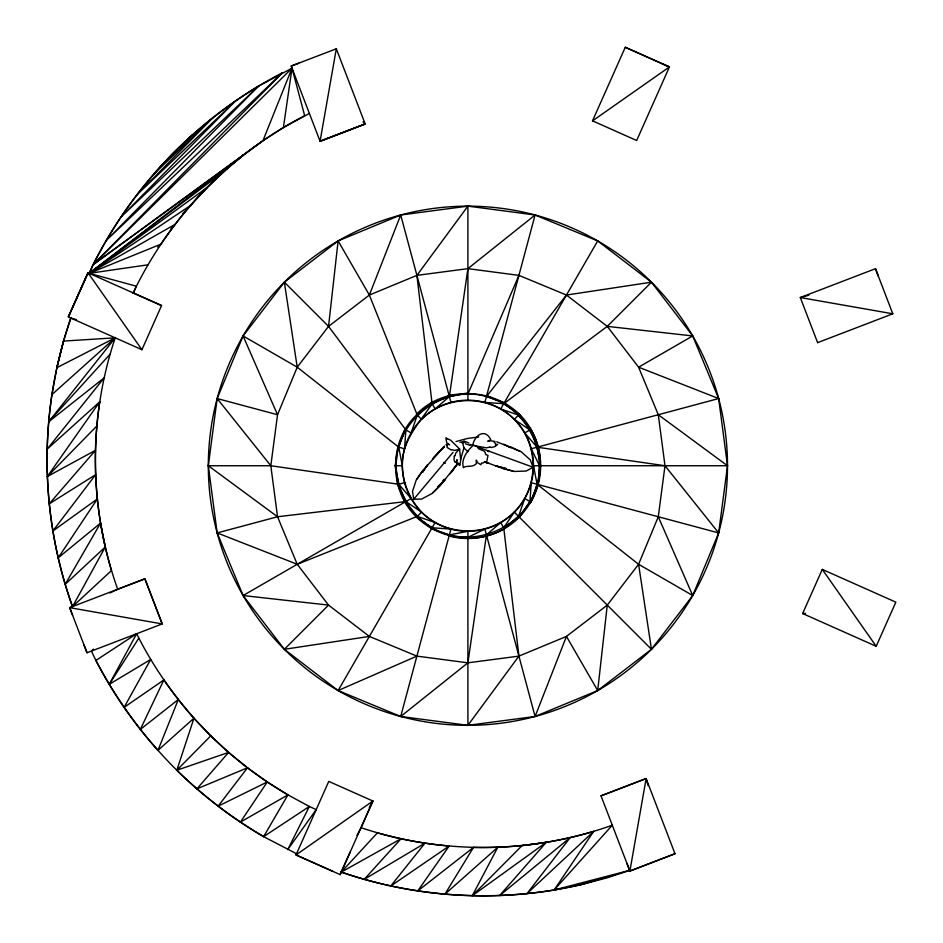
<?xml version="1.0" encoding="UTF-8"?>
<svg xmlns="http://www.w3.org/2000/svg" width="943" height="943" viewBox="0 0 943 943"><rect width="100%" height="100%" fill="white"/><g stroke="black" fill="none" stroke-linecap="round" stroke-linejoin="round"><path stroke-width="1.41" d="M467.905 400.15L467.905 206.14L400.716 214.992L338.113 240.925L284.35 282.181L243.082 335.944L217.161 398.547L208.309 465.736L217.161 532.925L243.094 595.54L284.35 649.303L338.113 690.559L400.716 716.48L467.905 725.332L535.094 716.48L597.709 690.547L651.46 649.303L692.716 595.54L718.66 532.925L727.501 465.736L718.66 398.547L692.716 335.944L651.472 282.181L597.697 240.925L535.094 214.992L467.905 206.14L416.9 275.368L369.361 295.053L328.541 326.372L297.222 367.192L277.537 414.731L270.818 465.736L277.537 516.752L297.222 564.279L328.541 605.1L369.361 636.419L416.9 656.116L467.905 662.823L518.921 656.116L566.448 636.419L607.268 605.1L638.588 564.279L658.285 516.752L664.992 465.736L658.285 414.731L638.588 367.192L607.268 326.372L566.448 295.053L518.921 275.368L467.905 268.649L416.9 275.368L432.094 403.71C419.411 422.994 401.482 440.864 402.331 465.736C402.826 483.04 409.651 499.519 421.533 512.108C446.192 537.086 489.617 537.086 514.277 512.108C539.255 487.448 539.255 444.023 514.277 419.364C489.617 394.386 446.192 394.386 421.533 419.364L416.464 414.295C448.444 381.102 508.607 389.023 530.921 429.36C550.594 462.966 538.135 509.491 504.281 528.752C470.687 548.425 424.161 535.966 404.901 502.112C388.021 472.643 394.127 430.232 422.476 410.229M662.057 63.676L669.412 66.953L636.666 140.519L592.522 120.834L625.28 47.268L669.412 66.929L625.28 47.268M72.34 606.29A435.961 435.961 0 0 1 51.936 394.61L56.886 367.652L63.511 341.071L70.925 317.72A435.772 435.772 0 0 0 51.936 394.587C41.386 465.536 48.282 539.042 72.552 606.573L69.688 607.657L72.599 615.19M99.71 401.836L47.339 476.521L95.455 450.33L49.248 503.845L95.62 474.683L52.867 531.003L97.318 498.977L58.183 557.867L100.536 523.117L105.262 547.011L72.552 606.573L111.474 570.55A387.656 387.656 0 0 1 99.722 401.848L47.162 449.139L104.119 377.884L48.694 421.792L115.223 337.806L56.886 367.664L63.523 341.083L115.223 337.818C87.994 418.786 88.96 508.819 117.686 589.245L109.942 592.97M396.284 465.736C395.447 420.378 442.845 384.013 486.447 396.555C523.53 406.244 547.235 447.312 537.086 484.278C526.159 528.304 470.97 551.172 432.094 527.762C401.553 510.045 386.088 466.773 403.345 435.147M454.337 456.07L454.043 459.559C453.96 459.889 454.939 463.897 456.176 461.775A2.853 0.79 -79.5 0 0 456.341 461.599L457.037 459.654L456.766 462.789L458.734 464.793L459.371 464.18L459.724 465.524L460.738 460.267L459.559 448.821L455.74 453.123L455.056 455.469M538.182 484.572L539.526 465.736L531.251 448.762L538.182 446.911L529.931 429.925L514.277 419.364L519.357 414.295L503.715 403.71L484.879 402.39L535.094 214.992L467.905 268.649L449.587 395.105M397.628 446.911L404.559 448.762L405.879 429.925L328.541 326.372L338.113 240.925L369.361 295.053L417.266 415.097L411.113 432.943L404.901 429.36L398.736 447.206L402.331 465.736L395.152 465.736L398.736 484.278L411.113 498.529L404.901 502.112L401.577 492.505M607.268 605.1L597.709 690.547L566.448 636.419L535.094 716.48L484.879 529.082L467.905 537.357L449.08 536.013A72.752 72.752 0 0 0 504.281 528.752L518.544 516.375L524.697 498.529L530.921 502.112L537.086 484.278L533.49 465.736A65.586 65.586 0 0 0 435.112 408.944L431.529 402.732L417.266 415.097M88.972 273.741L93.204 264.582L262.944 140.731L283.407 127.541L292.012 68.179L258.523 86.119M467.905 662.823L486.447 534.917L500.698 522.528L504.281 528.752M320.066 141.285L336.309 48.753L365.177 123.969L320.066 141.285L365.177 123.957L320.054 141.25L291.198 66.069L336.321 48.788M646.132 778.564L629.889 871.061L674.988 853.71L646.12 778.529L601.021 795.845L646.132 778.564L648.077 785.66M395.152 465.736L396.531 458.604M460.479 459.795L463.944 447.913L462.27 441.619L464.923 442.562M309.351 806.465L316.176 809.624L287.709 849.678L309.351 806.477L287.933 794.878A387.738 387.738 0 0 1 228.607 752.396L176.824 770.242L193.963 718.212C171.414 692.598 151.823 664.308 136.652 633.72L95.891 660.442C117.062 700.908 144.432 738.051 176.824 770.242A435.961 435.961 0 0 0 263.616 836.641L296.868 853.898M369.361 295.053L400.716 214.992A259.596 259.596 0 0 1 718.66 532.925A259.596 259.596 0 0 1 284.35 649.303A259.596 259.596 0 0 1 400.716 214.992L450.931 402.39M157.787 247.243L160.899 244.154A387.656 387.656 0 0 1 304.672 115.694L292.012 68.179L262.932 140.731L93.216 264.582L89.172 273.329L136.405 286.224C161.984 235.444 198.714 190.427 243.329 155.182L89.172 273.329L147.992 264.806M93.522 649.102L91.412 651.083L95.891 660.442A435.961 435.961 0 0 0 157.941 750.416L178.31 699.553L140.33 729.422L163.858 679.95A387.726 387.726 0 0 0 228.607 752.396L247.49 767.802L267.282 781.983L287.933 794.878L263.627 836.641C232.143 818.088 202.945 795.774 176.812 770.242M467.905 394.115L518.921 275.368M90.669 273.977L87.994 272.786L68.356 316.954L141.933 349.712L161.559 305.544M88.017 272.822L68.356 316.954L88.017 272.81L141.922 349.712M350.266 851.871L340.152 874.609L296.019 854.959L328.765 781.393L372.909 801.043L340.128 874.609M360.98 827.801L372.886 801.043L296.019 854.959L332.773 871.332M802.634 613.539L822.284 569.407L895.85 602.153L876.2 646.297L802.634 613.539L805.534 613.41M356.984 835.345L361.039 827.683C441.949 854.877 531.899 853.91 612.278 825.231L554.13 890.015C482.969 901.614 409.003 895.544 340.847 871.945A436.079 436.079 0 0 0 499.649 895.532A435.961 435.961 0 0 0 580.982 884.699L607.469 877.709L629.606 870.354L626.977 863.517M472.266 895.732L522.104 845.565L546.233 842.347L472.266 895.732L497.81 847.262L444.919 894.188L473.457 847.427A387.656 387.656 0 0 0 593.677 831.396L554.13 890.015L580.994 884.711L629.606 870.354L554.119 890.015M163.858 679.95L124.087 707.38L150.668 659.475L109.247 684.347L136.652 633.72M369.255 807.432L372.909 801.043M100.536 523.117L65.173 584.354L105.262 547.011M431.364 529.023L338.113 690.559L416.9 656.116M423.843 522.092L431.529 528.752L435.112 522.528A65.586 65.586 0 0 0 533.49 465.736L727.501 465.736L658.285 414.731M597.697 240.925L500.698 408.944L518.544 415.097L530.921 429.36A72.752 72.752 0 0 1 530.921 502.112L526.159 507.605M109.247 684.347L138.798 638.211M503.715 527.762L514.277 512.108L519.357 517.188L512.132 522.068M519.357 517.188L529.931 501.546L531.251 482.71L718.66 532.925L664.992 465.736L538.536 447.418M422.499 472.266L427.427 465.04M416.971 479.068L422.971 470.345L416.287 479.893L412.492 491.456L413.753 499.201L421.592 499.095L432.318 493.354L440.558 485.103M422.429 472.372L424.692 469.084M426.201 466.891L427.709 464.687M449.139 846.06L390.791 885.996L424.963 843.172L364.21 879.359L401.011 838.775L341.272 872.086L377.377 832.869A387.656 387.656 0 0 0 449.139 846.048L417.725 890.946L473.457 847.427M451.65 471.877L458.074 463.096L440.534 485.138L433.014 492.529M450.082 473.763L457.874 463.284M422.947 470.38L444.436 446.334L432.495 458.993M413.753 499.201L453.088 452.322M442.503 481.225L444.106 479.303M546.245 842.347L499.649 895.544L570.138 837.62L526.972 893.634L593.677 831.408M48.694 421.792L110.013 354.25M182.942 213.366L207.024 187.61L89.172 273.329L160.911 244.154M171.025 228.595L175.08 224.351L89.172 273.329L224.67 170.836L200.081 194.01M434.063 457.119L444.436 446.334M47.339 476.521L96.823 426.012M282.44 72.764L93.216 264.582A435.961 435.961 0 0 1 282.44 72.788L106.241 240.489L258.535 86.119C188.235 128.649 130.099 191.134 93.216 264.582L292.012 68.179M176.824 770.242L210.749 735.846L193.952 718.201L157.929 750.404M503.715 403.71L607.268 326.372L651.472 282.181L566.448 295.053L486.447 396.555L504.281 402.732L508.678 406.539M445.308 479.457L437.717 486.93L445.013 479.798M192.466 134.802L172.64 153.685L154.027 173.783L213.46 117.203L136.711 195.001L235.502 100.96L120.763 217.267L258.535 86.119M51.936 394.598L115.223 337.818M220.721 173.948L243.329 155.171M211.161 182.034L224.67 170.824M467.905 662.823L400.716 716.48L450.931 529.082L432.094 527.762L416.464 517.188L421.533 512.108L405.879 501.546L397.628 484.572L397.015 475.873M592.522 120.869L669.412 66.953M424.88 408.602L427.285 406.975M507.322 525.322L509.727 523.695M89.172 273.329L190.486 205.491M263.627 836.641L309.351 806.477M404.618 502.277L243.094 595.54L328.541 605.1L284.35 649.303L369.361 636.419M530.921 429.36L524.697 432.943L537.086 447.206L540.657 465.736M287.933 794.89L240.394 822.119L267.282 781.983L218.128 806.171L247.49 767.802L196.91 788.855L228.619 752.396L210.749 735.846M283.407 127.541L309.375 113.419M496.737 441.784L521.22 451.768L530.284 459.901L533.066 467.221L526.229 471.052L514.065 471.453L502.808 468.423M459.936 442.42L460.821 441.961M432.094 403.71L449.08 395.459L456.318 394.94M467.905 392.983L449.375 396.555L435.112 408.944A65.586 65.586 0 0 0 435.112 522.528L417.266 516.375L297.222 564.279L217.161 532.925L277.537 516.752L404.429 501.723M84.151 645.26L87.027 652.78L69.688 607.657L144.892 578.813L162.22 623.924L87.004 652.768M117.545 589.304L144.892 578.813L162.208 623.924L69.711 607.669M817.616 342.651L892.797 313.795L875.481 268.684L800.301 297.552L817.616 342.639M674.988 853.745L629.889 871.061L601.021 795.845M291.198 66.069L298.719 63.205M431.529 402.732L445.249 397.981M455.999 441.548L467.657 438.436L478.679 436.974M808.811 295.218L800.301 297.552L892.797 313.795M397.628 484.572L404.559 482.71M538.488 446.829L718.66 398.547L638.588 367.192L692.716 335.944L607.268 326.372M464.793 441.124L463.791 441.171L463.166 442.904M398.736 484.278L270.818 465.736L208.309 465.736L277.537 516.752M489.947 447.112L486.482 447.831L474.718 445.744M496.289 466.054L506.179 468.577L495.865 465.901M513.051 471.087L502.843 468.435L486.588 462.518M70.831 318.05L76.477 319.618M465.536 443.858L470.51 445.532M431.529 528.752L449.375 534.917L467.905 531.322L467.905 725.332L518.921 656.116L503.892 529.223M470.251 444.424L472.903 445.367M478.136 447.23L533.066 467.221M468.919 443.069L465.524 441.642M484.891 461.634L488.887 463.367M477.158 446.687L473.575 445.131C467.445 450.365 460.856 459.253 463.39 467.704C465.913 465.04 472.278 467.728 475.85 464.133A1.969 1.367 85.6 0 0 476.286 463.426L476.274 460.09L477.629 462.777A4.102 2.841 85.6 0 0 478.089 463.025L480.859 464.746L481.378 463.378A1.886 1.308 85.6 0 1 481.991 462.93C483.641 464.074 484.513 459.972 486.482 463.001L488.014 455.41L486.635 454.915A30.058 20.829 85.7 0 1 485.515 454.443C486.105 449.398 479.386 450.931 477.488 447.43M87.994 272.786L161.583 305.567L132.138 292.46M510.658 446.852L520.218 451.402M503.727 444.33L508.536 446.617M504.151 444.483L510.717 447.642M486.741 395.459L497.185 400.539M398.736 447.206L297.222 367.192L243.082 335.944L277.525 414.731L217.161 398.547L270.818 465.736M537.086 484.278L638.588 564.279L692.716 595.54L658.285 516.752M363.031 122.001L365.177 123.957M463.944 447.913L467.928 451.709M328.541 326.372L284.35 282.181L297.222 367.192M519.581 517.412L651.46 649.303L638.588 564.279M404.901 502.112L417.266 516.375M822.284 569.407L876.2 646.297M519.357 414.295L524.237 421.509M461.775 442.267L462.247 443.151M875.481 268.672L878.369 276.205M473.398 445.426L473.127 443.234C476.875 433.014 485.916 429.584 490.725 439.568A1.792 0.778 -10.8 0 1 490.478 440.004L487.72 441.194L490.938 440.805A4.291 1.874 -10.8 0 1 491.492 440.911L494.969 441.454L494.321 442.019A1.733 0.754 -10.8 0 0 494.226 442.456C496.101 442.797 494.415 444.955 497.727 444.448L495.511 445.603L495.723 446.298L491.551 447.512A33.182 14.475 -10.8 0 0 489.936 447.123M455.045 455.575A28.113 7.815 -79.5 0 1 454.337 456.141M488.073 450.99C488.215 453.076 489.523 449.481 488.073 450.99M443.988 462.518L444.919 463.308L443.988 462.518M447.041 445.626C447.465 446.593 446.239 447.583 448.326 448.137L451.343 450.094A27.936 9.312 27.2 0 1 452.18 449.705L454.561 450.459L459.677 449.057L450.719 440.251L445.909 437.929L446.876 439.214L446.074 439.521L446.864 443.01L449.587 444.754L447.666 444.271A2.817 0.943 27.3 0 0 447.442 444.33L445.98 444.624L447.041 445.626M136.405 286.224L133.293 292.967L136.405 286.224"/></g></svg>
